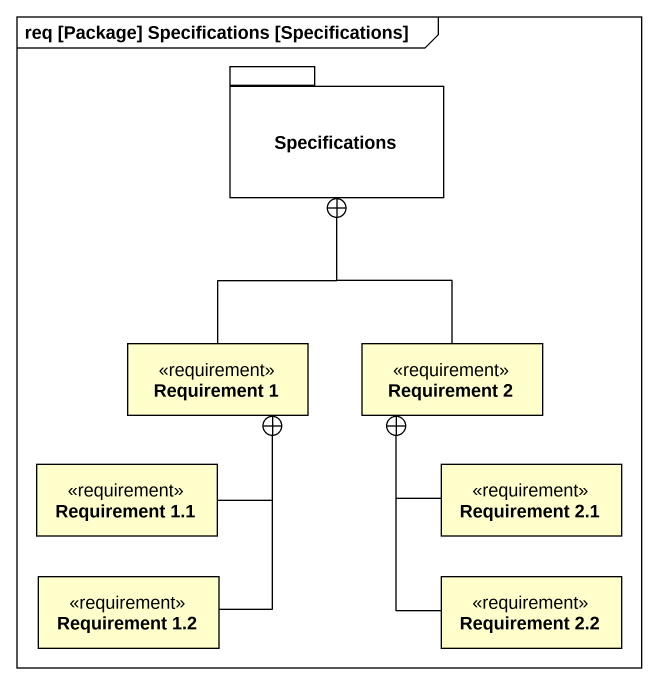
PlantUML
@startuml
mainframe req [Package] Specifications [Specifications]
hide circle
hide empty members
package Specifications {
}
class "Requirement 1" as Requirement_1 <<requirement>>
class "Requirement 2" as Requirement_2 <<requirement>>
class "Requirement 1.1" as Requirement_1_1 <<requirement>>
class "Requirement 2.1" as Requirement_2_1 <<requirement>>
class "Requirement 1.2" as Requirement_1_2 <<requirement>>
class "Requirement 2.2" as Requirement_2_2 <<requirement>>
Requirement_1 -up-+ Specifications
Requirement_2 -up-+ Specifications
Requirement_1_1 -up-+ Requirement_1
Requirement_2_1 -up-+ Requirement_2
Requirement_1_2 -up-+ Requirement_1
Requirement_2_2 -up-+ Requirement_2
@enduml
